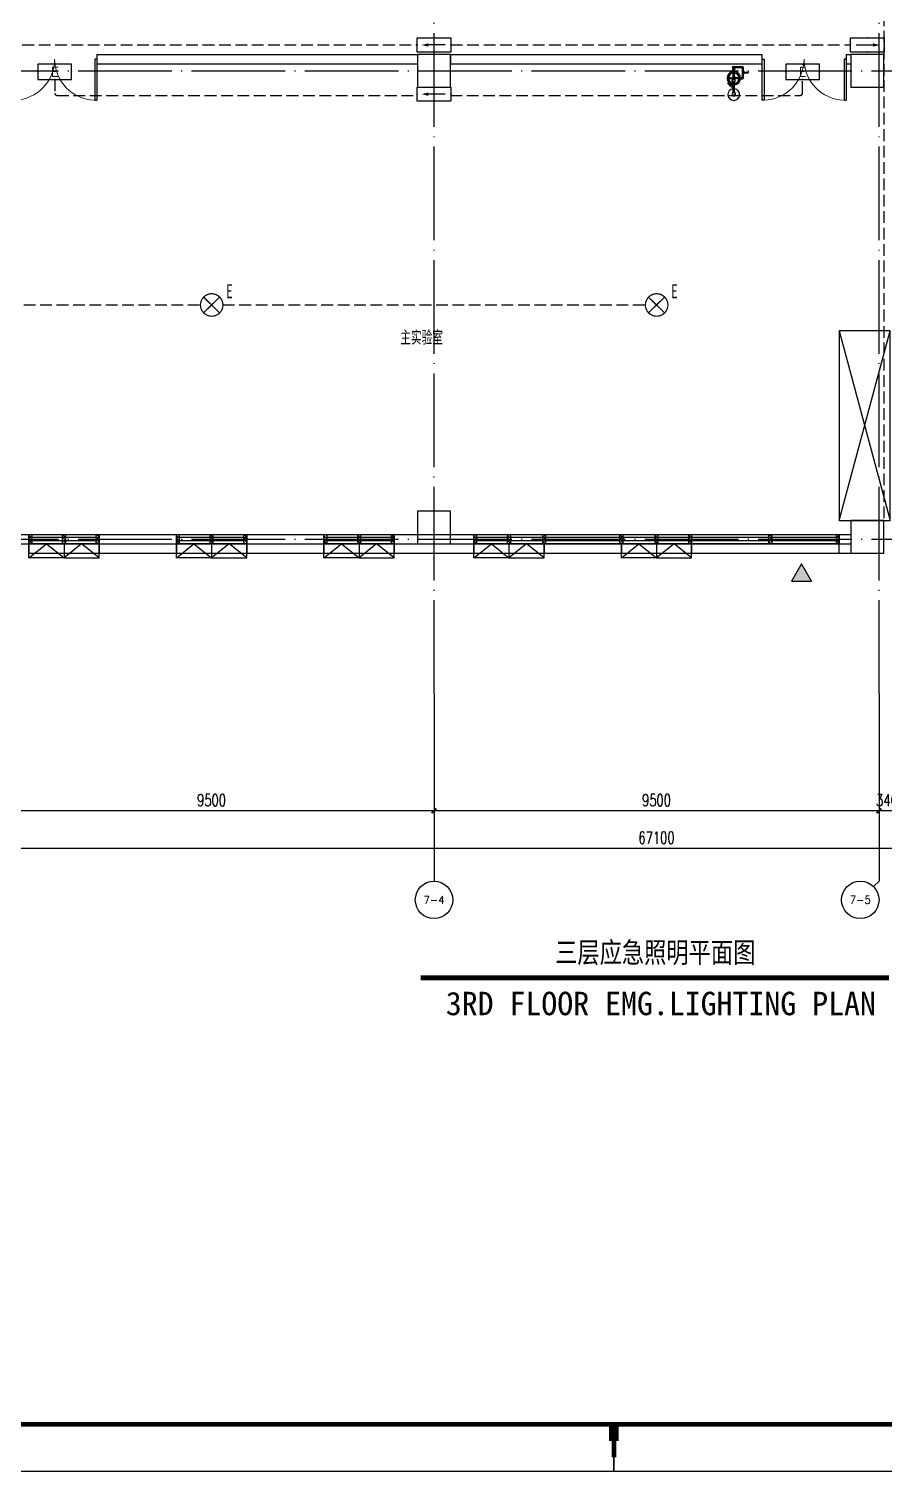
# Model space of a CAD drawing. Extents: x -621157 to 1764546, y -106808 to 741893.
# Drawn here: x 21731 to 39991, y 180084 to 210894 of the extents above; entities that cross this region are included whole.
import ezdxf
from ezdxf.enums import TextEntityAlignment as Align

# ---------------------------------------------------------------- set-up
doc = ezdxf.new("R2010")
doc.units = 0
doc.header["$LTSCALE"] = 1000
doc.header["$MEASUREMENT"] = 0
for name, pattern in [('DASH', [0.35, 0.25, -0.1]), ('XREF-A-101-平面图_t3$0$DASH', [0.35, 0.25, -0.1]), ('XREF-A-101-平面图_t3$0$DOTE', [2.42, 2, -0.2, 0.02, -0.2])]:
    doc.linetypes.add(name, pattern=pattern)
for name, color, linetype in [('0-底图', 7, 'Continuous'), ('A-DIVISION', 3, 'Continuous'), ('A0-Verital$0$TK-WHITE', 7, 'Continuous'), ('AXIS_TEXT', 7, 'Continuous'), ('EQUIP-照明', 3, 'Continuous'), ('TEL_TEXT', 7, 'Continuous'), ('TK-BLUE', 7, 'Continuous'), ('WIRE-应急', 4, 'DASH'), ('WIRE-照明', 4, 'Continuous'), ('XREF-A-101-平面图_t3$0$1212121', 8, 'Continuous'), ('XREF-A-101-平面图_t3$0$A-COLUMN', 8, 'Continuous'), ('XREF-A-101-平面图_t3$0$A-DOTE', 8, 'Continuous'), ('XREF-A-101-平面图_t3$0$A-GROUND', 8, 'Continuous'), ('XREF-A-101-平面图_t3$0$A-ROOM-CH', 8, 'Continuous'), ('XREF-A-101-平面图_t3$0$A-SEE', 8, 'Continuous'), ('XREF-A-101-平面图_t3$0$A-WALL', 8, 'Continuous'), ('XREF-A-101-平面图_t3$0$A-WALL-FILL', 8, 'Continuous'), ('XREF-A-101-平面图_t3$0$A-WINDOW', 8, 'Continuous'), ('XREF-A-101-平面图_t3$0$A-开启符号', 8, 'Continuous'), ('XREF-A-101-平面图_t3$0$AXIS', 8, 'Continuous'), ('XREF-A-101-平面图_t3$0$PUB_HATCH', 8, 'Continuous'), ('XREF-A-101-平面图_t3$0$PUB_TEXT', 8, 'Continuous'), ('XREF-A-101-平面图_t3$0$家具-实验室家具', 8, 'Continuous'), ('设备-照明', 3, 'Continuous')]:
    doc.layers.add(name, color=color, linetype=linetype)
doc.styles.add('_TEL_DIM', font='SIMPLEX', dxfattribs={"width": 0.8, "height": 3.5, "bigfont": 'HZTXT'})
doc.styles.add('COMPLEX', font='COMPLEX')
doc.styles.add('HL-LD', font='simsun.ttc', dxfattribs={"height": 500})
doc.styles.add('ST64S', font='hl-ld.shx', dxfattribs={"bigfont": 'ST64S.shx'})
doc.styles.get("Standard").update_dxf_attribs({"font": 'romans.shx', "bigfont": 'HZDXC.SHX'})
doc.styles.add('STYLE1', font='simhei.ttf')
doc.styles.add('XREF-A-101-平面图_t3$0$-HZDXCROMANS', font='ROMANS.shx', dxfattribs={"bigfont": 'HZDXC.shx'})
doc.styles.add('XREF-A-101-平面图_t3$0$A-AXIS-LABEL', font='COMPLEX', dxfattribs={"bigfont": 'GBCBIG'})
doc.styles.add('XREF-A-101-平面图_t3$0$A-DIM_T3', font='SIMPLEX', dxfattribs={"width": 0.705882, "bigfont": 'GBCBIG'})
doc.dimstyles.new('XREF-A-101-平面图_t3$0$A-DIM-100', dxfattribs={"dimscale": 100, "dimtxt": 2.55, "dimasz": 1, "dimexe": 2.5, "dimexo": 3, "dimgap": 1, "dimtad": 1, "dimdec": 0, "dimzin": 0, "dimdsep": 46, "dimtxsty": 'XREF-A-101-平面图_t3$0$A-DIM_T3', "dimblk": 'XREF-A-101-平面图_t3$0$_ArchTick', "dimcen": 0.09, "dimclrt": 7, "dimazin": 2, "dimtfac": 1, "dimtdec": 0, "dimtix": 1, "dimtmove": 2, "dimatfit": 3, "dimfxl": 0, "dimtolj": 1, "dimtzin": 0, "dimarcsym": 0})

# ---------------------------------------------------------------- blocks, each defined once
blk = doc.blocks.new('XREF-A-101-平面图_t3$0$柱网3F')
at = {"layer": 'XREF-A-101-平面图_t3$0$A-COLUMN'}
for points in [[(28150, -30350), (28850, -30350), (28850, -29650), (28150, -29650)], [(37400, -30350), (38100, -30350), (38100, -29650), (37400, -29650)], [(28150, -39400), (28150, -40100), (28850, -40100), (28850, -39400)], [(37400, -40300), (38100, -40300), (38100, -39600), (37400, -39600)]]:
    blk.add_lwpolyline(points, close=True, dxfattribs=at)
blk = doc.blocks.new('XREF-A-101-平面图_t3$0$G$C869EB286')
at = {"layer": 'XREF-A-101-平面图_t3$0$A-WINDOW'}
h = blk.add_hatch(dxfattribs=at)
h.set_pattern_fill('ANSI31', color=256, scale=25)
h.set_pattern_definition([(45, (-143.957, -89940), (-28.0633, 28.0633), [])])
h.paths.add_polyline_path([(0, 60), (200, 60), (200, 0), (0, 0)])
blk.add_lwpolyline([(0, 60), (200, 60), (200, 0), (0, 0)], close=True, dxfattribs=at)
blk = doc.blocks.new('XREF-A-101-平面图_t3$0$ROOM')
at = {"layer": 'XREF-A-101-平面图_t3$0$A-ROOM-CH', "style": 'XREF-A-101-平面图_t3$0$-HZDXCROMANS', "width": 0.6}
for tag, p in [('中文房间名称', (0, -1000)), ('英文房间名称', (0, -1500))]:
    blk.add_attdef(tag, text='', height=300, dxfattribs=at).set_placement(p, align=Align.CENTER)
blk = doc.blocks.new('XREF-A-101-平面图_t3$0$_ArchTick')
at = {"color": 0, "linetype": 'ByBlock', "const_width": 0.4}
blk.add_lwpolyline([(-0.5, -0.5), (0.5, 0.5)], dxfattribs=at)
blk = doc.blocks.new('*D25488')
at = {"layer": 'Defpoints', "color": 0}
for p in [(38000, -3300), (38340, -3300), (38000, -5800)]:
    blk.add_point(p, dxfattribs=at)
at = {"layer": 'XREF-A-101-平面图_t3$0$AXIS', "color": 0, "lineweight": -2}
for p, q in [((38000, -3600), (38000, -6050)), ((38340, -3600), (38340, -6050)), ((38000, -5800), (37900, -5800)), ((38340, -5800), (38000, -5800)), ((38340, -5800), (38440, -5800))]:
    blk.add_line(p, q, dxfattribs=at)
at = {"layer": 'XREF-A-101-平面图_t3$0$AXIS', "color": 0, "linetype": 'ByBlock', "lineweight": -2, "xscale": 100, "yscale": 100, "zscale": 100}
blk.add_blockref('XREF-A-101-平面图_t3$0$_ArchTick', (38000, -5800), dxfattribs=at)
at = {"layer": 'XREF-A-101-平面图_t3$0$AXIS', "color": 0, "linetype": 'ByBlock', "lineweight": -2, "xscale": 100, "yscale": 100, "zscale": 100, "rotation": 180}
blk.add_blockref('XREF-A-101-平面图_t3$0$_ArchTick', (38340, -5800), dxfattribs=at)
at = {"layer": 'XREF-A-101-平面图_t3$0$AXIS', "color": 7, "insert": (38170, -5573), "char_height": 255, "attachment_point": 5, "style": 'XREF-A-101-平面图_t3$0$A-DIM_T3'}
blk.add_mtext('\\A1;340', dxfattribs=at)
blk = doc.blocks.new('*D25489')
at = {"layer": 'Defpoints', "color": 0}
for p in [(28500, -3300), (38000, -3300), (28500, -5800)]:
    blk.add_point(p, dxfattribs=at)
at = {"layer": 'XREF-A-101-平面图_t3$0$AXIS', "color": 0, "lineweight": -2}
for p, q in [((28500, -3600), (28500, -6050)), ((38000, -3600), (38000, -6050)), ((38000, -5800), (28500, -5800))]:
    blk.add_line(p, q, dxfattribs=at)
at = {"layer": 'XREF-A-101-平面图_t3$0$AXIS', "color": 0, "linetype": 'ByBlock', "lineweight": -2, "xscale": 100, "yscale": 100, "zscale": 100, "rotation": 180}
blk.add_blockref('XREF-A-101-平面图_t3$0$_ArchTick', (28500, -5800), dxfattribs=at)
at = {"layer": 'XREF-A-101-平面图_t3$0$AXIS', "color": 0, "linetype": 'ByBlock', "lineweight": -2, "xscale": 100, "yscale": 100, "zscale": 100}
blk.add_blockref('XREF-A-101-平面图_t3$0$_ArchTick', (38000, -5800), dxfattribs=at)
at = {"layer": 'XREF-A-101-平面图_t3$0$AXIS', "color": 7, "insert": (33250, -5573), "char_height": 255, "attachment_point": 5, "style": 'XREF-A-101-平面图_t3$0$A-DIM_T3'}
blk.add_mtext('\\A1;9500', dxfattribs=at)
blk = doc.blocks.new('*D25490')
at = {"layer": 'Defpoints', "color": 0}
for p in [(19000, -3300), (28500, -3300), (19000, -5800)]:
    blk.add_point(p, dxfattribs=at)
at = {"layer": 'XREF-A-101-平面图_t3$0$AXIS', "color": 0, "lineweight": -2}
for p, q in [((19000, -3600), (19000, -6050)), ((28500, -3600), (28500, -6050)), ((28500, -5800), (19000, -5800))]:
    blk.add_line(p, q, dxfattribs=at)
at = {"layer": 'XREF-A-101-平面图_t3$0$AXIS', "color": 0, "linetype": 'ByBlock', "lineweight": -2, "xscale": 100, "yscale": 100, "zscale": 100, "rotation": 180}
blk.add_blockref('XREF-A-101-平面图_t3$0$_ArchTick', (19000, -5800), dxfattribs=at)
at = {"layer": 'XREF-A-101-平面图_t3$0$AXIS', "color": 0, "linetype": 'ByBlock', "lineweight": -2, "xscale": 100, "yscale": 100, "zscale": 100}
blk.add_blockref('XREF-A-101-平面图_t3$0$_ArchTick', (28500, -5800), dxfattribs=at)
at = {"layer": 'XREF-A-101-平面图_t3$0$AXIS', "color": 7, "insert": (23750, -5573), "char_height": 255, "attachment_point": 5, "style": 'XREF-A-101-平面图_t3$0$A-DIM_T3'}
blk.add_mtext('\\A1;9500', dxfattribs=at)
blk = doc.blocks.new('_AXISO')
blk.add_circle((0, 0), 0.5)
at = {"layer": 'AXIS_TEXT', "style": 'COMPLEX'}
blk.add_attdef('A', text='', height=0.56, dxfattribs=at).set_placement((-0.25, -0.28), (0.25, -0.28), align=Align.FIT)
blk = doc.blocks.new('*D25504')
at = {"layer": 'Defpoints', "color": 0}
for p in [(-300, -3300), (66800, -3300), (-300, -6600)]:
    blk.add_point(p, dxfattribs=at)
at = {"layer": 'XREF-A-101-平面图_t3$0$AXIS', "color": 0, "lineweight": -2}
for p, q in [((-300, -3600), (-300, -6850)), ((66800, -3600), (66800, -6850)), ((66800, -6600), (-300, -6600))]:
    blk.add_line(p, q, dxfattribs=at)
at = {"layer": 'XREF-A-101-平面图_t3$0$AXIS', "color": 0, "linetype": 'ByBlock', "lineweight": -2, "xscale": 100, "yscale": 100, "zscale": 100, "rotation": 180}
blk.add_blockref('XREF-A-101-平面图_t3$0$_ArchTick', (-300, -6600), dxfattribs=at)
at = {"layer": 'XREF-A-101-平面图_t3$0$AXIS', "color": 0, "linetype": 'ByBlock', "lineweight": -2, "xscale": 100, "yscale": 100, "zscale": 100}
blk.add_blockref('XREF-A-101-平面图_t3$0$_ArchTick', (66800, -6600), dxfattribs=at)
at = {"layer": 'XREF-A-101-平面图_t3$0$AXIS', "color": 7, "insert": (33250, -6373), "char_height": 255, "attachment_point": 5, "style": 'XREF-A-101-平面图_t3$0$A-DIM_T3'}
blk.add_mtext('\\A1;67100', dxfattribs=at)
blk = doc.blocks.new('XREF-A-101-平面图_t3$0$bz1')
at = {"layer": 'XREF-A-101-平面图_t3$0$PUB_HATCH'}
h = blk.add_hatch(color=1, dxfattribs=at)
h.dxf.hatch_style = 1
h.paths.add_polyline_path([(4866032, -641203), (4865818, -641573), (4866245, -641573)])
at = {"layer": 'XREF-A-101-平面图_t3$0$PUB_TEXT', "color": 1}
blk.add_lwpolyline([(4866032, -641203), (4865818, -641573), (4866245, -641573)], close=True, dxfattribs=at)
blk = doc.blocks.new('XREF-A-101-平面图_t3$0$G$C34B60025')
blk.add_blockref('XREF-A-101-平面图_t3$0$bz1', (-4829789, 700778))
blk = doc.blocks.new('XREF-A-101-平面图_t3$0$Shower_plan')
at = {"layer": 'XREF-A-101-平面图_t3$0$1212121'}
for p, q in [((-94, -290), (-90, -290)), ((-75, -301), (-18, -302)), ((-20, -112), (-20, -94)), ((-16, -314), (-16, -120)), ((16, -314), (16, -120)), ((75, -302), (17, -302)), ((20, -112), (20, -94)), ((160, -297), (160, -321)), ((164, -90), (164, -66)), ((184, -114), (208, -114)), ((184, -274), (208, -274)), ((212, -177), (208, -177)), ((212, -199), (208, -199)), ((215, -184), (220, -184)), ((215, -193), (220, -193)), ((-75, -315), (-22, -315)), ((-34, -355), (-31, -355)), ((-34, -361), (-31, -361)), ((-16, -607), (-16, -396)), ((16, -607), (16, -396)), ((75, -316), (22, -316)), ((94, -327), (90, -327))]:
    blk.add_line(p, q, dxfattribs=at)
for points in [[(-111, -308, -0.092425), (-109, -301, -0.095768), (-106, -295, -0.100909), (-101, -292, -0.104872), (-94, -290, -0.001591), (-94, -290, -0.100909)], [(-93, -325, -0.034962), (-95, -325, -0.104872), (-101, -324, -0.100909), (-106, -320, -0.095768), (-110, -314, -0.092425), (-111, -308, -0.092425)], [(143, -321), (184, -321, 0.414214), (208, -297), (208, -90, 0.414214), (184, -66), (23, -66)], [(143, -297), (160, -297, 0.414214), (184, -273), (184, -114, 0.414214), (160, -90), (23, -90)], [(92, -292, -0.034962), (94, -292, -0.104872), (100, -293, -0.100909), (106, -297, -0.095768), (109, -303, -0.092425), (110, -310, -0.092425)], [(-16, -530), (-128, -419, -1), (-122, -414)], [(-122, -414), (-53, -483, -1)], [(-37, -491), (-54, -491, -1), (-54, -483), (-37, -483)], [(-45, -491), (-16, -519, -1)], [(-37, -349, 0.153738), (-38, -347), (-43, -347, 0.078248), (-44, -349), (-44, -364, 0.153738), (-43, -367), (-38, -367, 0.153738), (-37, -364)], [(-23, -388), (-23, -395, 0.154019), (-19, -396), (19, -396, 0.154019), (23, -395), (23, -388)], [(110, -310, -0.092425), (109, -316, -0.095768), (105, -322, -0.100909), (100, -326, -0.104872), (94, -327, -0.001591), (94, -327, -0.100909)]]:
    blk.add_lwpolyline(points, format="xyb", dxfattribs=at)
for points in [[(-106, -308, -0.092425), (-105, -301, -0.095768), (-102, -295, -0.100909), (-96, -292, -0.104872), (-90, -290, -0.104872), (-84, -292, -0.100909), (-79, -296, -0.095768), (-75, -301, -0.092425), (-74, -308, -0.092425), (-75, -315, -0.095768), (-79, -320, -0.100909), (-84, -324, -0.104872), (-90, -325, -0.104872), (-97, -324, -0.100909), (-102, -320, -0.095768), (-105, -314, -0.092425)], [(106, -310, -0.092425), (105, -316, -0.095768), (101, -322, -0.100909), (96, -326, -0.104872), (90, -327, -0.104872), (84, -325, -0.100909), (78, -322, -0.095768), (75, -316, -0.092425), (74, -309, -0.092425), (75, -303, -0.095768), (78, -297, -0.100909), (84, -293, -0.104872), (90, -292, -0.104872), (96, -293, -0.100909), (101, -297, -0.095768), (105, -303, -0.092425)], [(221, -201), (229, -201, 0.414214), (231, -199), (231, -194, -0.414214), (232, -193), (313, -193, 0.414214), (313, -192), (313, -185, 0.414214), (313, -184), (232, -184, -0.414214), (231, -183), (231, -177, 0.414214), (229, -176), (221, -176, 0.414214), (220, -177), (220, -199, 0.414214)], [(-20, -657), (-20, -607), (20, -607), (20, -657, -1)]]:
    blk.add_lwpolyline(points, format="xyb", close=True, dxfattribs=at)
for points in [[(-22, -120), (-22, -112), (22, -112), (22, -120)], [(-37, -500), (-34, -500), (-34, -346), (-37, -346)], [(24, -388), (-24, -388), (-24, -338), (-22, -336), (22, -336), (24, -338)]]:
    blk.add_lwpolyline(points, close=True, dxfattribs=at)
for points in [[(212, -177), (214, -177), (215, -179), (215, -198), (214, -199)], [(212, -199), (214, -199), (215, -198), (215, -179), (214, -177)], [(-34, -491), (-28, -491), (-28, -483), (-34, -483)], [(-24, -371), (-31, -371), (-31, -346), (-24, -346)], [(-22, -336), (-22, -314), (22, -314), (22, -336)], [(-31, -657), (-20, -637)], [(20, -637), (31, -657), (16, -684), (-16, -684), (-31, -657)]]:
    blk.add_lwpolyline(points, dxfattribs=at)
for centre, radius in [((0, -78), 26.3), ((0, -78), 16.4), ((-60, -481), 3.91)]:
    blk.add_circle(centre, radius, dxfattribs=at)
for centre, radius, start, end in [((0, -309), 144, 96.5663, 263.4343), ((0, -309), 139, 96.804, 263.1966), ((0, -309), 111, 98.3801, 261.6205), ((0, -309), 36, 116.7475, 168.6934), ((0, -309), 18.8, 149.7809, 195.9711), ((0, -309), 144, 276.5663, 83.4343), ((0, -309), 139, 276.804, 83.1966), ((0, -309), 111, 278.6256, 81.375), ((0, -309), 36, 10.3072, 62.4104), ((0, -309), 18.8, 344.0295, 27.2237), ((0, -657), 125, 97.5816, 82.419), ((0, -309), 36, 190.3072, 231.764), ((0, -309), 36, 308.7702, 348.6934), ((0, -657), 37.5, 121.3804, 58.6121)]:
    blk.add_arc(centre, radius, start, end, dxfattribs=at)
blk = doc.blocks.new('XREF-A-101-平面图_t3$0$G$C45C07046')
at = {"layer": 'XREF-A-101-平面图_t3$0$家具-实验室家具', "color": 252}
blk.add_blockref('XREF-A-101-平面图_t3$0$Shower_plan', (134900, 210150), dxfattribs=at)
blk = doc.blocks.new('XREF-A-101-平面图_t3$0$G$CBCE2A1B7')
at = {"layer": 'XREF-A-101-平面图_t3$0$A-SEE'}
blk.add_lwpolyline([(37150, 200400), (38240, 200400), (38240, 204450), (37150, 204450)], close=True, dxfattribs=at)
for points in [[(37150, 200400), (38240, 204450)], [(37150, 204450), (38240, 200400)]]:
    blk.add_lwpolyline(points, dxfattribs=at)
blk = doc.blocks.new('XREF-A-101-平面图_t3$0$WINDOW2DLIB$SYSLIB$00000001')
at = {"color": 0}
for points in [[(-0.5, 0.5), (-0.5, -0.5)], [(-0.5, 0.5), (0.5, 0.5)], [(0.5, -0.5), (0.5, 0.5)], [(0.5, 0.1667), (-0.5, 0.1667)], [(0.5, -0.1667), (-0.5, -0.1667)], [(-0.5, -0.5), (0.5, -0.5)]]:
    blk.add_lwpolyline(points, dxfattribs=at)
blk = doc.blocks.new('XREF-A-101-平面图_t3$0$DOOR2DLIB$SYSLIB$00000108')
at = {"color": 0}
for p, q in [((-0.5, 0), (-0.5, 0.4875)), ((-0.475, 0.4875), (-0.5, 0.4875)), ((-0.475, 0), (-0.475, 0.4875)), ((0.475, 0), (0.475, 0.4875)), ((0.475, 0.4875), (0.5, 0.4875)), ((0.5, 0), (0.5, 0.4875)), ((-0.5, 0), (-0.475, 0)), ((0.5, 0), (0.475, 0))]:
    blk.add_line(p, q, dxfattribs=at)
at = {"color": 0, "lineweight": 13}
for centre, start, end in [((-0.4875, 0), 0, 88.53072), ((0.4875, 0), 91.46928, 180)]:
    blk.add_arc(centre, 0.4875, start, end, dxfattribs=at)
blk = doc.blocks.new('A0-Verital$0$A$C53BD7355')
at = {"layer": 'A0-Verital$0$TK-WHITE'}
for points, const_width in [([(29650, 1000), (29650, 650)], 200), ([(29650, 1000), (29650, 300)], 100), ([(29650, 0), (29650, 1000)], 35)]:
    blk.add_lwpolyline(points, dxfattribs=dict(at, const_width=const_width))
blk = doc.blocks.new('A0-Verital')
blk.add_lwpolyline([(118900, 84100), (0, 84100), (0, 0), (118900, 0)], close=True)
at = {"const_width": 100}
blk.add_lwpolyline([(2500, 83100), (117900, 83100), (117900, 1000), (2500, 1000)], close=True, dxfattribs=at)
blk.add_blockref('A0-Verital$0$A$C53BD7355', (29800, 0))
blk = doc.blocks.new('TITLE')
at = {"layer": 'A-DIVISION', "const_width": 100}
blk.add_lwpolyline([(-5000, 0), (5000, 0)], dxfattribs=at)
at = {"layer": 'TK-BLUE'}
for tag, height, style, p in [('TITLE1', 700, 'ST64S', (117, 275)), ('TITLE2', 500, 'HL-LD', (80, -798))]:
    blk.add_attdef(tag, text='', height=height, dxfattribs=dict(at, style=style)).set_placement(p, align=Align.CENTER)
at = {"layer": 'TK-BLUE', "style": 'HL-LD'}
blk.add_attdef('SCALE', (5165, -185), '', height=500, dxfattribs=at)
blk = doc.blocks.new('HC002631130701')
at = {"layer": 'WIRE-照明', "color": 0}
for p, q in [((-3.6, 3), (3.6, 3)), ((-3.6, 0), (-3.6, 3)), ((3.6, 0), (-3.6, 0)), ((-2.4, 1.5), (1.2, 1.5)), ((3.6, 3), (3.6, 0))]:
    blk.add_line(p, q, dxfattribs=at)
for p in [(-3.6, 1.5), (0, 3), (0, 0), (3.6, 1.5)]:
    blk.add_point(p, dxfattribs=at)
blk.add_solid([(1.2, 1.86), (2.64, 1.5), (1.2, 1.14)], dxfattribs=at)
at = {"color": 0, "width": 0.7}
blk.add_attdef('PSFHATT', (3.62, 0), '', height=0.025, dxfattribs=at)
at = {"layer": 'TEL_TEXT', "color": 0, "style": '_TEL_DIM', "flags": 1}
blk.add_attdef('A', text='', height=0.0001, dxfattribs=at).set_placement((0, 3), align=Align.MIDDLE_CENTER)
blk = doc.blocks.new('HC002633132082')
at = {"layer": 'EQUIP-照明', "color": 0, "linetype": 'Continuous', "const_width": 0.267}
blk.add_lwpolyline([(-2.37, 0, 1), (2.43, 0, 1)], format="xyb", close=True, dxfattribs=at)
for points in [[(-1.7, 1.67), (1.7, -1.67)], [(-1.7, -1.67), (-1.7, -1.67), (1.7, 1.67)]]:
    blk.add_lwpolyline(points, dxfattribs=at)
at = {"layer": 'EQUIP-照明', "color": 0}
blk.add_point((0, 0), dxfattribs=at)
at = {"color": 0, "width": 0.7}
blk.add_attdef('PSFHATT', (4.48, -2.4), '', height=0.025, dxfattribs=at)
at = {"layer": 'EQUIP-照明', "color": 0, "style": 'STYLE1', "width": 0.7}
blk.add_text('E', height=3, dxfattribs=at).set_placement((3.81, 1.42), align=Align.CENTER)
at = {"layer": 'EQUIP-照明', "color": 0, "style": '_TEL_DIM', "flags": 1}
blk.add_attdef('A', text='', height=0.0001, dxfattribs=at).set_placement((0.03, 0), align=Align.MIDDLE_CENTER)
blk = doc.blocks.new('HC002649110740')
at = {"layer": 'EQUIP-照明', "color": 0}
for p, q in [((3.6, 3.3), (-3.6, 3.3)), ((-3.6, 3.3), (-3.6, 0)), ((3.6, 0), (3.6, 3.3)), ((-3.6, 0), (3.6, 0))]:
    blk.add_line(p, q, dxfattribs=at)
for p in [(0, 3.3), (-3.6, 1.65), (0, 0), (3.6, 1.65)]:
    blk.add_point(p, dxfattribs=at)
at = {"color": 0, "width": 0.7}
blk.add_attdef('PSFHATT', (9.31, 0), '', height=0.025, dxfattribs=at)
at = {"layer": 'EQUIP-照明', "color": 0, "style": '_TEL_DIM'}
blk.add_attdef('$TEXT$', text='', height=2, dxfattribs=at).set_placement((0, 1.65), align=Align.MIDDLE_CENTER)
at = {"layer": 'EQUIP-照明', "color": 0, "style": '_TEL_DIM', "flags": 1}
blk.add_attdef('A', text='', height=0.0001, dxfattribs=at).set_placement((0, 0), align=Align.MIDDLE_CENTER)
blk = doc.blocks.new('XREF-A-101-平面图_t3$0$轴网(3)')
at = {"layer": 'XREF-A-101-平面图_t3$0$A-DOTE', "linetype": 'XREF-A-101-平面图_t3$0$DOTE'}
for p, q in [((28500, -3300), (28500, 43300)), ((38000, -3300), (38000, 43300)), ((-3300, 10000), (69800, 10000)), ((-3300, 0), (69800, 0))]:
    blk.add_line(p, q, dxfattribs=at)
at = {"layer": 'XREF-A-101-平面图_t3$0$AXIS'}
for p, q in [((28500, -3300), (28500, -7300)), ((38000, -3300), (38000, -7300)), ((38000, -7300), (37882.8, -7417.2))]:
    blk.add_line(p, q, dxfattribs=at)
ref = blk.add_blockref('_AXISO', (28500, -7700), dxfattribs=dict(at, xscale=800, yscale=800, zscale=800))
ref.add_attrib('A', '7-4', dxfattribs={"color": 7, "height": 163.41, "style": 'XREF-A-101-平面图_t3$0$A-AXIS-LABEL', "width": 0.935484}).set_placement((28274.3, -7781.7), (28725.7, -7781.7), align=Align.FIT)
ref = blk.add_blockref('_AXISO', (37600, -7700), dxfattribs=dict(at, xscale=800, yscale=800, zscale=800))
ref.add_attrib('A', '7-5', dxfattribs={"color": 7, "height": 168.54, "style": 'XREF-A-101-平面图_t3$0$A-AXIS-LABEL', "width": 0.933333}).set_placement((37375.3, -7784.3), (37824.7, -7784.3), align=Align.FIT)
for p1, p2, distance, picture, middle in [((66800, -3300), (-300, -3300), 3300, '*D25504', (33250, -6372.5)), ((28500, -3300), (19000, -3300), 2500, '*D25490', (23750, -5572.5)), ((38000, -3300), (28500, -3300), 2500, '*D25489', (33250, -5572.5)), ((38340, -3300), (38000, -3300), 2500, '*D25488', (38170, -5572.5))]:
    dim = blk.add_aligned_dim(p1=p1, p2=p2, distance=distance, dimstyle='XREF-A-101-平面图_t3$0$A-DIM-100', dxfattribs=at)
    dim.commit()
    dim.dimension.update_dxf_attribs({"geometry": picture, "text_midpoint": middle})
blk = doc.blocks.new('XREF-A-101-平面图_t3')
at = {"layer": 'XREF-A-101-平面图_t3$0$A-GROUND', "linetype": 'XREF-A-101-平面图_t3$0$DASH'}
blk.add_lwpolyline([(238100, 239200), (238100, 200400)], dxfattribs=at)
at = {"layer": 'XREF-A-101-平面图_t3$0$A-SEE'}
for points in [[(219850, 199700), (221350, 199700), (221350, 199900), (219850, 199900)], [(223000, 199700), (224500, 199700), (224500, 199900), (223000, 199900)], [(226150, 199700), (227650, 199700), (227650, 199900), (226150, 199900)], [(229350, 199700), (237150, 199700), (237150, 199900), (229350, 199900)]]:
    blk.add_lwpolyline(points, close=True, dxfattribs=at)
at = {"layer": 'XREF-A-101-平面图_t3$0$A-WALL'}
for p, q in [((221300, 210350), (228150, 210350)), ((221300, 210150), (228150, 210150)), ((228150, 210350), (228150, 210150)), ((228850, 210350), (235500, 210350)), ((228850, 210350), (228850, 210150)), ((228850, 210150), (235500, 210150)), ((237300, 210350), (237400, 210350)), ((237300, 210150), (237400, 210150)), ((237400, 210350), (237400, 210150))]:
    blk.add_line(p, q, dxfattribs=at)
for points in [[(221300, 210350), (221300, 210150)], [(235500, 210350), (235500, 210150)], [(237300, 210350), (237300, 210150)]]:
    blk.add_lwpolyline(points, dxfattribs=at)
at = {"layer": 'XREF-A-101-平面图_t3$0$A-WALL-FILL', "color": 171}
for p, q in [((218150, 200100), (219850, 200100)), ((221350, 200100), (223000, 200100)), ((224500, 200100), (226150, 200100)), ((227650, 200100), (229350, 200100)), ((237150, 200100), (237400, 200100)), ((237400, 200100), (237400, 199900)), ((218150, 199900), (219850, 199900)), ((221350, 199900), (223000, 199900)), ((221350, 199900), (223000, 199900)), ((221350, 199700), (223000, 199700)), ((224500, 199900), (226150, 199900)), ((224500, 199900), (226150, 199900)), ((224500, 199700), (226150, 199700)), ((227650, 199900), (229350, 199900)), ((227650, 199900), (229350, 199900)), ((227650, 199700), (229350, 199700)), ((230850, 199900), (232500, 199900)), ((230850, 199700), (232500, 199700)), ((234000, 199900), (237400, 199900)), ((234000, 199700), (237400, 199700)), ((237150, 199900), (237400, 199900)), ((237400, 199900), (237400, 199700))]:
    blk.add_line(p, q, dxfattribs=at)
for points in [[(219850, 200100), (219850, 199900)], [(221350, 200100), (221350, 199900)], [(223000, 200100), (223000, 199900)], [(224500, 200100), (224500, 199900)], [(226150, 200100), (226150, 199900)], [(227650, 200100), (227650, 199900)], [(229350, 200100), (229350, 199900)], [(237150, 200100), (237150, 199900)], [(221350, 199900), (221350, 199700)], [(223000, 199900), (223000, 199700)], [(224500, 199900), (224500, 199700)], [(226150, 199900), (226150, 199700)], [(227650, 199900), (227650, 199700)], [(229350, 199900), (229350, 199700)], [(230850, 199900), (230850, 199700)], [(232500, 199900), (232500, 199700)], [(234000, 199900), (234000, 199700)]]:
    blk.add_lwpolyline(points, dxfattribs=at)
at = {"layer": 'XREF-A-101-平面图_t3$0$A-WINDOW'}
for p, q in [((221350, 199900), (221350, 199700)), ((223000, 199900), (223000, 199700)), ((224500, 199900), (224500, 199700)), ((226150, 199900), (226150, 199700)), ((227650, 199900), (227650, 199700)), ((229350, 199900), (229350, 199700)), ((230850, 199900), (230850, 199700)), ((232500, 199900), (232500, 199700)), ((234000, 199900), (234000, 199700))]:
    blk.add_line(p, q, dxfattribs=at)
at = {"layer": 'XREF-A-101-平面图_t3$0$A-开启符号', "linetype": 'Continuous'}
for points in [[(219850, 199600), (219850, 199900), (220600, 199900), (220600, 199600)], [(221350, 199600), (221350, 199900), (220600, 199900), (220600, 199600)], [(223000, 199600), (223000, 199900), (223750, 199900), (223750, 199600)], [(224500, 199600), (224500, 199900), (223750, 199900), (223750, 199600)], [(226150, 199600), (226150, 199900), (226900, 199900), (226900, 199600)], [(227650, 199600), (227650, 199900), (226900, 199900), (226900, 199600)], [(229350, 199600), (229350, 199900), (230100, 199900), (230100, 199600)], [(230850, 199600), (230850, 199900), (230100, 199900), (230100, 199600)], [(232500, 199600), (232500, 199900), (233250, 199900), (233250, 199600)], [(234000, 199600), (234000, 199900), (233250, 199900), (233250, 199600)]]:
    blk.add_lwpolyline(points, close=True, dxfattribs=at)
for points in [[(219850, 199600), (220225, 199900), (220600, 199600)], [(221350, 199600), (220975, 199900), (220600, 199600)], [(223000, 199600), (223375, 199900), (223750, 199600)], [(224500, 199600), (224125, 199900), (223750, 199600)], [(226150, 199600), (226525, 199900), (226900, 199600)], [(227650, 199600), (227275, 199900), (226900, 199600)], [(229350, 199600), (229725, 199900), (230100, 199600)], [(230850, 199600), (230475, 199900), (230100, 199600)], [(232500, 199600), (232875, 199900), (233250, 199600)], [(234000, 199600), (233625, 199900), (233250, 199600)]]:
    blk.add_lwpolyline(points, dxfattribs=at)
for name, p in [('XREF-A-101-平面图_t3$0$G$C34B60025', (200100, 139900)), ('XREF-A-101-平面图_t3$0$G$C45C07046', (100000, 0)), ('XREF-A-101-平面图_t3$0$G$CBCE2A1B7', (200000, 0))]:
    blk.add_blockref(name, p)
at = {"layer": 'XREF-A-101-平面图_t3$0$A-COLUMN'}
blk.add_blockref('XREF-A-101-平面图_t3$0$柱网3F', (200000, 240000), dxfattribs=at)
at = {"layer": 'XREF-A-101-平面图_t3$0$A-DOTE'}
blk.add_blockref('XREF-A-101-平面图_t3$0$轴网(3)', (200000, 200000), dxfattribs=at)
at = {"layer": 'XREF-A-101-平面图_t3$0$A-ROOM-CH'}
ref = blk.add_blockref('XREF-A-101-平面图_t3$0$ROOM', (228235, 205151), dxfattribs=at)
ref.add_attrib('中文房间名称', '主实验室', dxfattribs={"height": 300, "style": 'XREF-A-101-平面图_t3$0$-HZDXCROMANS', "width": 0.8}).set_placement((228235, 204151), align=Align.CENTER)
at = {"layer": 'XREF-A-101-平面图_t3$0$A-WINDOW'}
for name, p, xscale, yscale, zscale in [('XREF-A-101-平面图_t3$0$DOOR2DLIB$SYSLIB$00000108', (220400, 210250), 1800, -1800, 1800), ('XREF-A-101-平面图_t3$0$DOOR2DLIB$SYSLIB$00000108', (236400, 210250), 1800, -1800, 1800), ('XREF-A-101-平面图_t3$0$WINDOW2DLIB$SYSLIB$00000001', (220600, 200000), 1500.000000245875, 200, 1500.000000245875), ('XREF-A-101-平面图_t3$0$WINDOW2DLIB$SYSLIB$00000001', (223750, 200000), 1500.000000245875, 200, 1500.000000245875), ('XREF-A-101-平面图_t3$0$WINDOW2DLIB$SYSLIB$00000001', (226900, 200000), 1500.000000245875, 200, 1500.000000245875), ('XREF-A-101-平面图_t3$0$WINDOW2DLIB$SYSLIB$00000001', (233250, 200000), 7800.000000116881, 200, 7800.000000116881)]:
    blk.add_blockref(name, p, dxfattribs=dict(at, xscale=xscale, yscale=yscale, zscale=zscale))
at = {"layer": 'XREF-A-101-平面图_t3$0$A-WINDOW', "rotation": 270}
for p in [(219850, 200100), (220570, 200100), (221290, 200100), (223000, 200100), (223720, 200100), (224440, 200100), (226150, 200100), (226870, 200100), (227590, 200100), (229350, 200100), (230070, 200100), (230820, 200100), (232470, 200100), (233220, 200100), (233940, 200100), (235650, 200100), (237090, 200100)]:
    blk.add_blockref('XREF-A-101-平面图_t3$0$G$C869EB286', p, dxfattribs=at)

msp = doc.modelspace()

# ---------------------------------------------------------------- block references
at = {"layer": '0-底图'}
msp.add_blockref('XREF-A-101-平面图_t3', (-198119, 0), dxfattribs=at)

# ---------------------------------------------------------------- next in the draw order: linework, layer by layer
at = {"layer": 'WIRE-应急'}
for points in [[(21241, 210550), (30021, 210550)], [(30741, 210550), (39271, 210550)], [(12453, 210000), (21924, 210000)], [(16374, 205000), (25394, 205000)], [(25874, 205000), (34894, 205000)]]:
    msp.add_lwpolyline(points, dxfattribs=at)
for points in [[(22284, 209814), (22284, 209525, 0.414214), (22334, 209475), (30031, 209475)], [(30731, 209475), (38201, 209475, 0.414214), (38251, 209525), (38251, 209814)]]:
    msp.add_lwpolyline(points, format="xyb", dxfattribs=at)

# ---------------------------------------------------------------- next in the draw order: block references
msp.add_blockref('A0-Verital', (-25230, 180101))
at = {"layer": 'A-DIVISION'}
ref = msp.add_blockref('TITLE', (35097, 190636, 10000), dxfattribs=at)
ref.add_attrib('TITLE1', '三层应急照明平面图', dxfattribs={"layer": '0', "height": 500, "style": 'ST64S'}).set_placement((35104, 190911, 10000), align=Align.CENTER)
ref.add_attrib('TITLE2', '3RD FLOOR EMG.LIGHTING PLAN', dxfattribs={"layer": '0', "height": 500, "style": 'HL-LD'}).set_placement((35223, 189838, 10000), align=Align.CENTER)
ref.add_attrib('SCALE', '1:100', (40262, 190451, 10000), dxfattribs={"layer": '0', "height": 500, "style": 'HL-LD'})
at = {"layer": '设备-照明', "xscale": 100, "yscale": 100, "zscale": 100, "rotation": 180}
for p in [(30381, 210700), (30381, 209650)]:
    msp.add_blockref('HC002631130701', p, dxfattribs=at)
at = {"layer": '设备-照明', "xscale": 100, "yscale": 100, "zscale": 100}
for name, p in [('HC002631130701', (39631, 210400)), ('HC002633132082', (25631, 205000)), ('HC002633132082', (35131, 205000))]:
    msp.add_blockref(name, p, dxfattribs=at)
at = {"layer": '设备-照明'}
ref = msp.add_blockref('HC002649110740', (22284, 209814), dxfattribs=dict(at, xscale=100, yscale=100, zscale=100))
ref.add_attrib('$TEXT$', 'E', dxfattribs={"layer": '0', "color": 0, "height": 200, "style": '_TEL_DIM'}).set_placement((22284, 209979), align=Align.MIDDLE_CENTER)
ref = msp.add_blockref('HC002649110740', (38251, 209814), dxfattribs=dict(at, xscale=100, yscale=100, zscale=100))
ref.add_attrib('$TEXT$', 'E', dxfattribs={"layer": '0', "color": 0, "height": 200, "style": '_TEL_DIM'}).set_placement((38251, 209979), align=Align.MIDDLE_CENTER)

doc.saveas('drawing.dxf')
